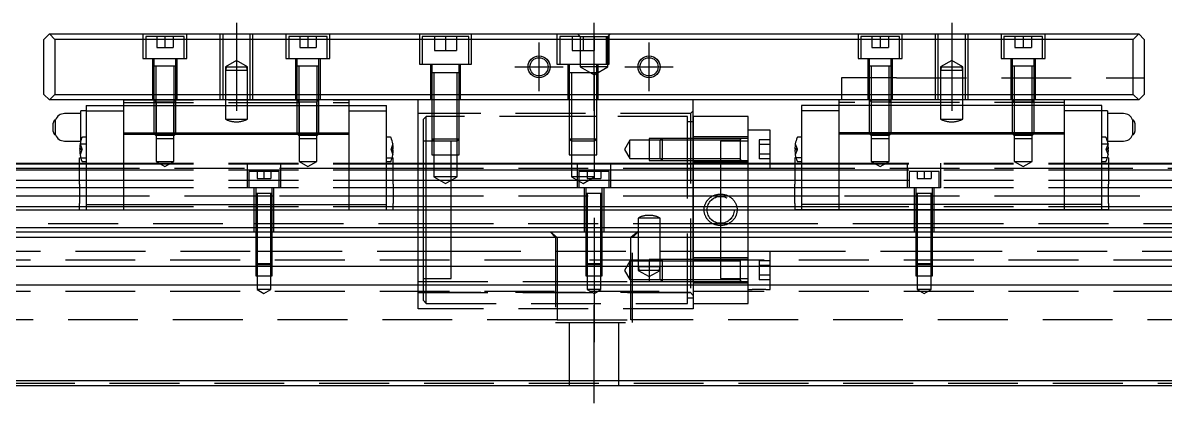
# Model space of a CAD drawing. Extents: x -40 to 841, y -348 to 108.
# Drawn here: x 156.2 to 363.8, y -303.8 to -234.7 of the extents above; entities that cross this region are included whole.
import ezdxf

# ---------------------------------------------------------------- set-up
doc = ezdxf.new("R2010")
doc.units = 0
doc.linetypes.add('CENTER', pattern=[50.8, 31.75, -6.35, 6.35, -6.35])
doc.linetypes.add('DASHED', pattern=[19.05, 12.7, -6.35])
doc.layers.get('0').update_dxf_attribs({"linetype": 'CONTINUOUS'})
doc.layers.add('CENTER', color=1, linetype='CENTER')

msp = doc.modelspace()

# ---------------------------------------------------------------- linework, layer by layer
at = {"color": 7, "linetype": 'CONTINUOUS'}
for p, q in [((160, -237.68), (161, -236.68)), ((161, -236.68), (359, -236.68)), ((161, -236.68), (162, -237.68)), ((358, -237.68), (359, -236.68)), ((359, -236.68), (360, -237.68)), ((160, -247.68), (160, -237.68)), ((358, -237.68), (162, -237.68)), ((162, -237.68), (162, -247.68)), ((358, -247.68), (358, -237.68)), ((360, -237.68), (360, -247.68)), ((160, -247.68), (161, -248.68)), ((162, -247.68), (161, -248.68)), ((359, -248.68), (161, -248.68)), ((162, -247.68), (358, -247.68)), ((174.5, -248.68), (174.5, -249.68)), ((215.5, -249.68), (215.5, -248.68)), ((228, -260.18), (228, -248.68)), ((278, -260.18), (278, -248.68)), ((304.5, -248.68), (304.5, -249.68)), ((345.5, -249.68), (345.5, -248.68)), ((359, -248.68), (358, -247.68)), ((359, -248.68), (360, -247.68)), ((166.7, -251.18), (163.75, -251.18)), ((167.7, -250.68), (166.7, -250.68)), ((166.7, -256.14), (166.7, -250.68)), ((167.7, -249.68), (174.5, -249.68)), ((167.7, -249.68), (167.7, -250.68)), ((167.7, -250.68), (174.5, -250.68)), ((167.7, -250.68), (167.7, -267.68)), ((174.5, -249.68), (174.5, -254.68)), ((174.5, -249.68), (215.5, -249.68)), ((215.5, -249.68), (222.3, -249.68)), ((215.5, -254.68), (215.5, -249.68)), ((215.5, -250.68), (222.3, -250.68)), ((222.3, -250.68), (222.3, -249.68)), ((222.3, -267.68), (222.3, -250.68)), ((304.5, -249.68), (297.7, -249.68)), ((297.7, -249.68), (297.7, -250.68)), ((304.5, -250.68), (297.7, -250.68)), ((297.7, -250.68), (297.7, -267.68)), ((304.5, -249.68), (304.5, -254.68)), ((345.5, -249.68), (304.5, -249.68)), ((352.3, -249.68), (345.5, -249.68)), ((345.5, -254.68), (345.5, -249.68)), ((352.3, -250.68), (345.5, -250.68)), ((352.3, -250.68), (352.3, -249.68)), ((353.3, -250.68), (352.3, -250.68)), ((352.3, -267.68), (352.3, -250.68)), ((353.3, -250.68), (353.3, -256.14)), ((356.25, -251.18), (353.3, -251.18)), ((161.7, -254.43), (161.7, -252.93)), ((162.12, -255.07), (162.12, -252.29)), ((288, -251.68), (278, -251.68)), ((288, -260.18), (288, -251.68)), ((357.88, -252.29), (357.88, -255.07)), ((358.3, -252.93), (358.3, -254.43)), ((174.5, -254.68), (215.5, -254.68)), ((174.5, -254.68), (174.5, -254.93)), ((174.5, -254.93), (174.5, -267.68)), ((174.5, -254.93), (215.5, -254.93)), ((215.5, -254.93), (215.5, -254.68)), ((215.5, -267.68), (215.5, -254.93)), ((292, -254.18), (288, -254.18)), ((292, -260.18), (292, -254.18)), ((304.5, -254.68), (304.5, -254.93)), ((345.5, -254.68), (304.5, -254.68)), ((304.5, -254.93), (304.5, -267.68)), ((345.5, -254.93), (304.5, -254.93)), ((345.5, -254.93), (345.5, -254.68)), ((345.5, -267.68), (345.5, -254.93)), ((163.75, -256.18), (166.69, -256.18)), ((167.7, -255.48), (166.99, -255.48)), ((223.01, -255.48), (222.3, -255.48)), ((290, -255.95), (290, -256.81)), ((292, -255.95), (290, -255.95)), ((290, -256.81), (290, -258.55)), ((292, -256.81), (290, -256.81)), ((297.7, -255.48), (296.99, -255.48)), ((353.01, -255.48), (352.3, -255.48)), ((353.31, -256.18), (356.25, -256.18)), ((166.5, -257.58), (166.58, -257.58)), ((166.58, -257.78), (166.5, -257.78)), ((166.5, -261.65), (166.5, -259.25)), ((166.5, -259.25), (166.71, -259.25)), ((166.58, -257.58), (166.58, -257.78)), ((223.29, -259.25), (223.5, -259.25)), ((223.42, -257.78), (223.42, -257.58)), ((223.42, -257.58), (223.5, -257.58)), ((223.5, -257.78), (223.42, -257.78)), ((223.5, -261.65), (223.5, -259.25)), ((290, -258.55), (290, -259.41)), ((292, -258.55), (290, -258.55)), ((292, -259.41), (290, -259.41)), ((296.5, -257.58), (296.58, -257.58)), ((296.58, -257.78), (296.5, -257.78)), ((296.5, -259.25), (296.5, -261.65)), ((296.71, -259.25), (296.5, -259.25)), ((296.58, -257.58), (296.58, -257.78)), ((353.5, -259.25), (353.29, -259.25)), ((353.42, -257.78), (353.42, -257.58)), ((353.42, -257.58), (353.5, -257.58)), ((353.5, -257.78), (353.42, -257.78)), ((353.5, -259.25), (353.5, -261.65)), ((0, -260.18), (166.5, -260.18)), ((0, -260.31), (166.5, -260.31)), ((0, -261.39), (166.5, -261.39)), ((166.99, -259.88), (167.7, -259.88)), ((222.3, -259.88), (223.01, -259.88)), ((223.5, -260.18), (296.5, -260.18)), ((223.5, -260.31), (296.5, -260.31)), ((223.5, -261.39), (296.5, -261.39)), ((296.99, -259.88), (297.7, -259.88)), ((352.3, -259.88), (353.01, -259.88)), ((353.5, -260.18), (520, -260.18)), ((353.5, -260.31), (520, -260.31)), ((353.5, -261.39), (520, -261.39)), ((0, -263.26), (166.5, -263.26)), ((166.5, -263.21), (166.5, -261.65)), ((166.5, -264.03), (166.5, -263.21)), ((223.5, -263.21), (223.5, -261.65)), ((223.5, -264.03), (223.5, -263.21)), ((223.5, -263.26), (296.5, -263.26)), ((296.5, -261.65), (296.5, -263.21)), ((296.5, -263.21), (296.5, -264.03)), ((353.5, -261.65), (353.5, -263.21)), ((353.5, -263.21), (353.5, -264.03)), ((353.5, -263.26), (520, -263.26)), ((0, -264.61), (166.5, -264.61)), ((166.5, -264.03), (166.5, -267.55)), ((223.5, -264.03), (223.5, -267.55)), ((223.5, -264.61), (296.5, -264.61)), ((296.5, -267.55), (296.5, -264.03)), ((353.5, -267.55), (353.5, -264.03)), ((353.5, -264.61), (520, -264.61)), ((166.5, -268.68), (166.5, -267.55)), ((167.7, -267.68), (174.5, -267.68)), ((167.7, -267.68), (167.7, -268.68)), ((174.5, -267.68), (174.5, -268.68)), ((174.5, -267.68), (215.5, -267.68)), ((215.5, -267.68), (222.3, -267.68)), ((215.5, -268.68), (215.5, -267.68)), ((222.3, -268.68), (222.3, -267.68)), ((223.5, -268.68), (223.5, -267.55)), ((296.5, -267.55), (296.5, -268.68)), ((297.7, -267.68), (297.7, -268.68)), ((304.5, -267.68), (297.7, -267.68)), ((304.5, -267.68), (304.5, -268.68)), ((345.5, -267.68), (304.5, -267.68)), ((352.3, -267.68), (345.5, -267.68)), ((345.5, -268.68), (345.5, -267.68)), ((352.3, -268.68), (352.3, -267.68)), ((353.5, -267.55), (353.5, -268.68)), ((0, -268.09), (166.5, -268.09)), ((0, -268.68), (166.5, -268.68)), ((166.5, -268.68), (223.5, -268.68)), ((167.7, -268.68), (174.5, -268.68)), ((174.5, -268.68), (215.5, -268.68)), ((215.5, -268.68), (222.3, -268.68)), ((223.5, -268.09), (296.5, -268.09)), ((223.5, -268.68), (520, -268.68)), ((297.7, -268.68), (296.5, -268.68)), ((304.5, -268.68), (297.7, -268.68)), ((345.5, -268.68), (304.5, -268.68)), ((352.3, -268.68), (345.5, -268.68)), ((353.5, -268.68), (352.3, -268.68)), ((353.5, -268.09), (520, -268.09)), ((0, -271.88), (520, -271.88)), ((1, -272.68), (519, -272.68)), ((518, -273.68), (2, -273.68)), ((518, -278.98), (2, -278.98)), ((518, -282.38), (2, -282.38)), ((519, -300.68), (1, -300.68)), ((2, -299.68), (518, -299.68))]:
    msp.add_line(p, q, dxfattribs=at)
at = {"color": 3, "linetype": 'DASHED'}
for p, q in [((178, -236.68), (178, -241.18)), ((186, -241.18), (186, -236.68)), ((192, -236.68), (192, -248.68)), ((192.5, -236.68), (192.5, -248.68)), ((197.5, -248.68), (197.5, -236.68)), ((198, -248.68), (198, -236.68)), ((204, -236.68), (204, -241.18)), ((212, -241.18), (212, -236.68)), ((228.25, -236.68), (228.25, -242.18)), ((237.75, -242.18), (237.75, -236.68)), ((253.25, -236.68), (253.25, -242.18)), ((257, -236.68), (257.5, -237.18)), ((262.5, -237.18), (263, -236.68)), ((262.75, -242.18), (262.75, -236.68)), ((308, -236.68), (308, -241.18)), ((316, -241.18), (316, -236.68)), ((322, -236.68), (322, -248.68)), ((322.5, -236.68), (322.5, -248.68)), ((327.5, -248.68), (327.5, -236.68)), ((328, -248.68), (328, -236.68)), ((334, -236.68), (334, -241.18)), ((342, -241.18), (342, -236.68)), ((178.5, -237.18), (178.5, -241.18)), ((185.5, -237.18), (178.5, -237.18)), ((180.5, -237.18), (180.5, -239.18)), ((182, -237.18), (182, -239.18)), ((183.5, -237.18), (183.5, -239.18)), ((185.5, -241.18), (185.5, -237.18)), ((204.5, -237.18), (204.5, -241.18)), ((211.5, -237.18), (204.5, -237.18)), ((206.5, -237.18), (206.5, -239.18)), ((208, -237.18), (208, -239.18)), ((209.5, -237.18), (209.5, -239.18)), ((211.5, -241.18), (211.5, -237.18)), ((228.75, -237.18), (228.75, -242.18)), ((237.25, -237.18), (228.75, -237.18)), ((231, -237.18), (231, -239.68)), ((233, -237.18), (233, -239.68)), ((235, -237.18), (235, -239.68)), ((237.25, -242.18), (237.25, -237.18)), ((253.75, -237.18), (253.75, -242.18)), ((257.5, -237.18), (253.75, -237.18)), ((256, -237.18), (256, -239.68)), ((257.5, -237.18), (257.5, -242.68)), ((257.5, -237.18), (262.5, -237.18)), ((258, -237.18), (258, -239.68)), ((260, -237.18), (260, -239.68)), ((262.25, -242.18), (262.25, -237.18)), ((262.5, -242.68), (262.5, -237.18)), ((308.5, -237.18), (308.5, -241.18)), ((315.5, -237.18), (308.5, -237.18)), ((310.5, -237.18), (310.5, -239.18)), ((312, -237.18), (312, -239.18)), ((313.5, -237.18), (313.5, -239.18)), ((315.5, -241.18), (315.5, -237.18)), ((334.5, -237.18), (334.5, -241.18)), ((341.5, -237.18), (334.5, -237.18)), ((336.5, -237.18), (336.5, -239.18)), ((338, -237.18), (338, -239.18)), ((339.5, -237.18), (339.5, -239.18)), ((341.5, -241.18), (341.5, -237.18)), ((180.5, -239.18), (182, -239.18)), ((182, -239.18), (183.5, -239.18)), ((206.5, -239.18), (208, -239.18)), ((208, -239.18), (209.5, -239.18)), ((231, -239.68), (233, -239.68)), ((233, -239.68), (235, -239.68)), ((256, -239.68), (258, -239.68)), ((258, -239.68), (260, -239.68)), ((310.5, -239.18), (312, -239.18)), ((312, -239.18), (313.5, -239.18)), ((336.5, -239.18), (338, -239.18)), ((338, -239.18), (339.5, -239.18)), ((178, -241.18), (186, -241.18)), ((179.75, -241.18), (179.75, -248.68)), ((180, -241.18), (180, -242.58)), ((184, -242.58), (180, -242.58)), ((184, -242.58), (180, -242.58)), ((180, -242.58), (180, -242.59)), ((180, -242.58), (180, -248.68)), ((180, -242.58), (180, -242.58)), ((180.35, -242.58), (180.35, -248.68)), ((183.65, -248.68), (183.65, -242.58)), ((184, -242.58), (184, -241.18)), ((184, -242.59), (184, -242.58)), ((184, -242.58), (184, -242.58)), ((184, -248.68), (184, -242.58)), ((184.25, -248.68), (184.25, -241.18)), ((195, -241.53), (193, -242.68)), ((193, -242.68), (193, -243.31)), ((193.17, -242.68), (193, -243.31)), ((193, -242.68), (197, -242.68)), ((197, -242.68), (195, -241.53)), ((197, -243.31), (196.83, -242.68)), ((197, -243.31), (197, -242.68)), ((204, -241.18), (212, -241.18)), ((205.75, -241.18), (205.75, -248.68)), ((206, -241.18), (206, -242.58)), ((210, -242.58), (206, -242.58)), ((210, -242.58), (206, -242.58)), ((206, -242.58), (206, -248.68)), ((206, -242.58), (206, -242.58)), ((206, -242.58), (206, -242.59)), ((206.35, -242.58), (206.35, -248.68)), ((209.65, -248.68), (209.65, -242.58)), ((210, -242.58), (210, -241.18)), ((210, -242.58), (210, -242.58)), ((210, -248.68), (210, -242.58)), ((210, -242.59), (210, -242.58)), ((210.25, -248.68), (210.25, -241.18)), ((228.25, -242.18), (237.75, -242.18)), ((230.25, -242.18), (230.25, -248.68)), ((230.5, -242.18), (230.5, -243.78)), ((235.5, -243.78), (235.5, -242.18)), ((235.75, -248.68), (235.75, -242.18)), ((253.25, -242.18), (262.75, -242.18)), ((255.25, -242.18), (255.25, -248.68)), ((255.5, -242.18), (255.5, -243.78)), ((257.5, -242.68), (260, -244.12)), ((262.5, -242.68), (257.5, -242.68)), ((260, -244.12), (262.5, -242.68)), ((260.5, -243.78), (260.5, -242.18)), ((260.75, -248.68), (260.75, -242.18)), ((308, -241.18), (316, -241.18)), ((309.75, -241.18), (309.75, -248.68)), ((310, -241.18), (310, -242.58)), ((314, -242.58), (310, -242.58)), ((314, -242.58), (310, -242.58)), ((310, -242.58), (310, -248.68)), ((310, -242.58), (310, -242.58)), ((310, -242.58), (310, -242.59)), ((310.35, -242.58), (310.35, -248.68)), ((313.65, -248.68), (313.65, -242.58)), ((314, -242.58), (314, -241.18)), ((314, -242.58), (314, -242.58)), ((314, -248.68), (314, -242.58)), ((314, -242.59), (314, -242.58)), ((314.25, -248.68), (314.25, -241.18)), ((325, -241.53), (323, -242.68)), ((323, -242.68), (323, -243.31)), ((323.17, -242.68), (323, -243.31)), ((323, -242.68), (327, -242.68)), ((327, -242.68), (325, -241.53)), ((327, -243.31), (326.83, -242.68)), ((327, -243.31), (327, -242.68)), ((334, -241.18), (342, -241.18)), ((335.75, -241.18), (335.75, -248.68)), ((336, -241.18), (336, -242.58)), ((340, -242.58), (336, -242.58)), ((340, -242.58), (336, -242.58)), ((340, -242.58), (336, -242.58)), ((340, -242.58), (336, -242.58)), ((336, -242.58), (336, -248.68)), ((336, -242.58), (336, -242.58)), ((336, -242.58), (336, -242.59)), ((336.35, -242.58), (336.35, -248.68)), ((336.35, -242.58), (336.35, -248.68)), ((339.65, -248.68), (339.65, -242.58)), ((339.65, -248.68), (339.65, -242.58)), ((340, -242.58), (340, -241.18)), ((340, -242.58), (340, -242.58)), ((340, -248.68), (340, -242.58)), ((340, -242.59), (340, -242.58)), ((340.25, -248.68), (340.25, -241.18)), ((193, -243.31), (193, -248.68)), ((193, -243.31), (197, -243.31)), ((197, -248.68), (197, -243.31)), ((235.5, -243.78), (230.5, -243.78)), ((235.5, -243.78), (230.5, -243.78)), ((235.5, -243.78), (230.5, -243.78)), ((235.5, -243.78), (230.5, -243.78)), ((230.5, -243.78), (230.5, -243.79)), ((230.5, -243.78), (230.5, -248.68)), ((230.5, -243.78), (230.5, -243.78)), ((230.9, -243.78), (230.9, -248.68)), ((230.9, -243.78), (230.9, -248.68)), ((235.1, -248.68), (235.1, -243.78)), ((235.1, -248.68), (235.1, -243.78)), ((235.5, -243.79), (235.5, -243.78)), ((235.5, -243.78), (235.5, -243.78)), ((235.5, -248.68), (235.5, -243.78)), ((260.5, -243.78), (255.5, -243.78)), ((255.5, -243.78), (255.5, -248.68)), ((255.5, -243.78), (255.5, -243.78)), ((255.5, -243.78), (255.5, -243.79)), ((255.9, -243.78), (255.9, -248.68)), ((260.1, -248.68), (260.1, -243.78)), ((260.5, -243.78), (260.5, -243.78)), ((260.5, -248.68), (260.5, -243.78)), ((260.5, -243.79), (260.5, -243.78)), ((315, -244.68), (305, -244.68)), ((305, -244.68), (305, -248.68)), ((315, -244.68), (360, -244.68)), ((323, -243.31), (323, -248.68)), ((323, -243.31), (327, -243.31)), ((327, -248.68), (327, -243.31)), ((174.5, -248.68), (215.5, -248.68)), ((180, -248.68), (180, -254.83)), ((180, -248.68), (180.38, -249.06)), ((180, -248.68), (184, -248.68)), ((180.35, -248.68), (180.35, -255.18)), ((180.38, -249.06), (180.38, -255.68)), ((180.38, -249.06), (183.62, -249.06)), ((183.62, -249.06), (184, -248.68)), ((183.62, -255.68), (183.62, -249.06)), ((183.65, -255.18), (183.65, -248.68)), ((184, -254.83), (184, -248.68)), ((193, -248.68), (193, -252.18)), ((197, -252.18), (197, -248.68)), ((206, -248.68), (206, -254.83)), ((206, -248.68), (206.38, -249.06)), ((206, -248.68), (210, -248.68)), ((206.35, -248.68), (206.35, -255.18)), ((206.38, -249.06), (206.38, -255.68)), ((206.38, -249.06), (209.62, -249.06)), ((209.62, -249.06), (210, -248.68)), ((209.62, -255.68), (209.62, -249.06)), ((209.65, -255.18), (209.65, -248.68)), ((210, -254.83), (210, -248.68)), ((230.5, -248.68), (230.5, -255.78)), ((230.5, -248.68), (230.5, -255.78)), ((230.9, -248.68), (230.9, -256.18)), ((230.9, -248.68), (230.9, -256.18)), ((235.1, -256.18), (235.1, -248.68)), ((235.1, -256.18), (235.1, -248.68)), ((235.5, -255.78), (235.5, -248.68)), ((235.5, -255.78), (235.5, -248.68)), ((255.5, -248.68), (255.5, -255.78)), ((255.5, -248.68), (255.5, -255.78)), ((255.9, -248.68), (255.9, -256.18)), ((260.1, -256.18), (260.1, -248.68)), ((260.5, -255.78), (260.5, -248.68)), ((260.5, -255.78), (260.5, -248.68)), ((345.5, -248.68), (304.5, -248.68)), ((310, -248.68), (310, -254.83)), ((310, -248.68), (310.38, -249.06)), ((310, -248.68), (314, -248.68)), ((310.35, -248.68), (310.35, -255.18)), ((310.38, -249.06), (310.38, -255.68)), ((310.38, -249.06), (313.62, -249.06)), ((313.62, -249.06), (314, -248.68)), ((313.62, -255.68), (313.62, -249.06)), ((313.65, -255.18), (313.65, -248.68)), ((314, -254.83), (314, -248.68)), ((323, -248.68), (323, -252.18)), ((327, -252.18), (327, -248.68)), ((336, -248.68), (336, -254.83)), ((336, -248.68), (336.38, -249.06)), ((336, -248.68), (340, -248.68)), ((336.35, -248.68), (336.35, -255.18)), ((336.35, -248.68), (336.35, -255.18)), ((336.38, -249.06), (336.38, -255.68)), ((336.38, -249.06), (339.62, -249.06)), ((339.62, -249.06), (340, -248.68)), ((339.62, -255.68), (339.62, -249.06)), ((339.65, -255.18), (339.65, -248.68)), ((339.65, -255.18), (339.65, -248.68)), ((340, -254.83), (340, -248.68)), ((174.5, -249.18), (215.5, -249.18)), ((277.5, -251.18), (228, -251.18)), ((278, -250.68), (277.5, -251.18)), ((277.5, -251.18), (277.5, -283.69)), ((345.5, -249.18), (304.5, -249.18)), ((193, -252.18), (197, -252.18)), ((194.94, -252.68), (195.06, -252.68)), ((229.5, -251.68), (229, -252.18)), ((229, -260.18), (229, -252.18)), ((230.5, -251.68), (229.5, -251.68)), ((229.5, -260.18), (229.5, -251.68)), ((230.9, -251.68), (230.5, -251.68)), ((235.1, -251.68), (230.9, -251.68)), ((235.5, -251.68), (235.1, -251.68)), ((255.5, -251.68), (235.5, -251.68)), ((255.9, -251.68), (255.5, -251.68)), ((260.1, -251.68), (255.9, -251.68)), ((260.5, -251.68), (260.1, -251.68)), ((277, -251.68), (260.5, -251.68)), ((277, -254.93), (277, -251.68)), ((278, -252.68), (277, -252.68)), ((278, -251.68), (278, -260.18)), ((323, -252.18), (327, -252.18)), ((324.94, -252.68), (325.06, -252.68)), ((180, -254.83), (180.35, -255.18)), ((180, -254.83), (184, -254.83)), ((183.65, -255.18), (180.35, -255.18)), ((183.65, -255.18), (184, -254.83)), ((206, -254.83), (206.35, -255.18)), ((206, -254.83), (210, -254.83)), ((209.65, -255.18), (206.35, -255.18)), ((209.65, -255.18), (210, -254.83)), ((277, -285.68), (277, -254.93)), ((310, -254.83), (310.35, -255.18)), ((310, -254.83), (314, -254.83)), ((313.65, -255.18), (310.35, -255.18)), ((313.65, -255.18), (314, -254.83)), ((336, -254.83), (336.35, -255.18)), ((336, -254.83), (340, -254.83)), ((339.65, -255.18), (336.35, -255.18)), ((339.65, -255.18), (340, -254.83)), ((166.58, -256.68), (166.9, -257.58)), ((166.69, -256.18), (166.7, -256.18)), ((166.7, -256.68), (166.7, -256.14)), ((166.7, -256.68), (167.7, -256.68)), ((180.38, -255.68), (180.38, -259.88)), ((180.38, -255.68), (183.62, -255.68)), ((183.62, -259.88), (183.62, -255.68)), ((206.38, -255.68), (206.38, -259.88)), ((206.38, -255.68), (209.62, -255.68)), ((209.62, -259.88), (209.62, -255.68)), ((223.42, -256.68), (223.1, -257.58)), ((230.9, -256.18), (229, -256.18)), ((230.5, -255.78), (230.5, -258.68)), ((230.5, -255.78), (230.9, -256.18)), ((230.5, -255.78), (235.5, -255.78)), ((230.9, -256.18), (230.9, -258.68)), ((235.1, -256.18), (230.9, -256.18)), ((234, -268.68), (234, -256.18)), ((235.1, -256.18), (235.5, -255.78)), ((235.1, -258.68), (235.1, -256.18)), ((235.5, -258.68), (235.5, -255.78)), ((255.5, -255.78), (255.5, -258.68)), ((255.5, -255.78), (255.9, -256.18)), ((255.5, -255.78), (260.5, -255.78)), ((255.9, -256.18), (255.9, -258.68)), ((260.1, -256.18), (255.9, -256.18)), ((260.1, -256.18), (260.5, -255.78)), ((260.1, -258.68), (260.1, -256.18)), ((260.5, -258.68), (260.5, -255.78)), ((266.5, -256.03), (265.55, -257.68)), ((266.5, -259.33), (266.5, -256.03)), ((270, -256.03), (266.5, -256.03)), ((270, -255.68), (270, -259.68)), ((272.35, -255.68), (270, -255.68)), ((272, -256.03), (270, -256.03)), ((272.35, -255.68), (272, -256.03)), ((272, -259.33), (272, -256.03)), ((278, -256.03), (272, -256.03)), ((272.35, -255.68), (272.35, -259.68)), ((278, -255.68), (272.35, -255.68)), ((278, -255.68), (272.35, -255.68)), ((288, -255.43), (278, -255.43)), ((286.6, -255.68), (278, -255.68)), ((286.6, -256.03), (278, -256.03)), ((288, -256.18), (283, -256.18)), ((283, -256.18), (283, -266.22)), ((286.6, -257.54), (286.6, -255.68)), ((286.6, -257.68), (286.6, -255.68)), ((286.6, -259.68), (286.6, -255.68)), ((286.6, -255.68), (286.6, -255.9)), ((286.6, -255.9), (286.6, -255.68)), ((288, -255.68), (286.6, -255.68)), ((286.6, -255.68), (286.6, -255.68)), ((286.61, -255.68), (286.6, -255.68)), ((286.6, -257.48), (286.6, -255.9)), ((296.58, -256.68), (296.9, -257.58)), ((310.38, -255.68), (310.38, -259.88)), ((310.38, -255.68), (313.62, -255.68)), ((313.62, -259.88), (313.62, -255.68)), ((336.38, -255.68), (336.38, -259.88)), ((336.38, -255.68), (339.62, -255.68)), ((339.62, -259.88), (339.62, -255.68)), ((352.3, -256.68), (353.3, -256.68)), ((353.42, -256.68), (353.1, -257.58)), ((353.3, -256.14), (353.3, -256.68)), ((353.3, -256.18), (353.31, -256.18)), ((166.9, -257.58), (166.58, -257.58)), ((166.9, -257.78), (166.58, -258.68)), ((166.9, -257.78), (166.58, -257.78)), ((166.71, -259.25), (167.7, -259.25)), ((166.9, -257.58), (166.94, -257.68)), ((166.9, -257.78), (166.94, -257.68)), ((222.3, -259.25), (223.29, -259.25)), ((223.1, -257.58), (223.06, -257.68)), ((223.1, -257.78), (223.06, -257.68)), ((223.42, -257.58), (223.1, -257.58)), ((223.1, -257.78), (223.42, -258.68)), ((223.42, -257.78), (223.1, -257.78)), ((230.5, -258.68), (235.5, -258.68)), ((230.9, -258.68), (230.9, -262.68)), ((235.1, -262.68), (235.1, -258.68)), ((255.5, -258.68), (260.5, -258.68)), ((255.9, -258.68), (255.9, -262.68)), ((260.1, -262.68), (260.1, -258.68)), ((265.55, -257.68), (266.5, -259.33)), ((266.5, -259.33), (270, -259.33)), ((270, -259.33), (272, -259.33)), ((272, -259.33), (278, -259.33)), ((272, -259.33), (272.35, -259.68)), ((278, -259.33), (286.6, -259.33)), ((286.6, -259.68), (286.6, -257.82)), ((286.6, -259.46), (286.6, -257.88)), ((286.6, -259.68), (286.6, -259.46)), ((286.6, -259.46), (286.6, -259.68)), ((296.9, -257.58), (296.58, -257.58)), ((296.9, -257.78), (296.58, -258.68)), ((296.9, -257.78), (296.58, -257.78)), ((297.7, -259.25), (296.71, -259.25)), ((296.9, -257.58), (296.94, -257.68)), ((296.9, -257.78), (296.94, -257.68)), ((353.29, -259.25), (352.3, -259.25)), ((353.1, -257.58), (353.06, -257.68)), ((353.1, -257.78), (353.06, -257.68)), ((353.42, -257.58), (353.1, -257.58)), ((353.1, -257.78), (353.42, -258.68)), ((353.42, -257.78), (353.1, -257.78)), ((166.5, -261.18), (143, -261.18)), ((166.5, -260.18), (167.7, -260.18)), ((166.5, -260.31), (167.7, -260.31)), ((167.7, -261.18), (166.5, -261.18)), ((166.5, -261.39), (167.7, -261.39)), ((167.7, -260.18), (174.5, -260.18)), ((167.7, -260.31), (174.5, -260.31)), ((174.5, -261.18), (167.7, -261.18)), ((167.7, -261.39), (174.5, -261.39)), ((174.5, -260.18), (215.5, -260.18)), ((174.5, -260.31), (215.5, -260.31)), ((215.5, -261.18), (174.5, -261.18)), ((174.5, -261.39), (215.5, -261.39)), ((180.38, -259.88), (182, -260.82)), ((180.38, -259.88), (183.62, -259.88)), ((182, -260.82), (183.62, -259.88)), ((197, -264.68), (197, -260.18)), ((203, -260.18), (203, -264.68)), ((206.38, -259.88), (208, -260.82)), ((206.38, -259.88), (209.62, -259.88)), ((208, -260.82), (209.62, -259.88)), ((215.5, -260.18), (222.3, -260.18)), ((215.5, -260.31), (222.3, -260.31)), ((222.3, -261.18), (215.5, -261.18)), ((215.5, -261.39), (222.3, -261.39)), ((222.3, -260.18), (223.5, -260.18)), ((222.3, -260.31), (223.5, -260.31)), ((223.5, -261.18), (222.3, -261.18)), ((222.3, -261.39), (223.5, -261.39)), ((228, -261.18), (223.5, -261.18)), ((228, -272.68), (228, -260.18)), ((229, -261.18), (228, -261.18)), ((229, -268.68), (229, -260.18)), ((234, -261.18), (229, -261.18)), ((229.5, -268.68), (229.5, -260.18)), ((278, -261.18), (234, -261.18)), ((257, -264.68), (257, -260.18)), ((263, -260.18), (263, -264.68)), ((270, -259.68), (272.35, -259.68)), ((272.35, -259.68), (278, -259.68)), ((272.35, -259.68), (278, -259.68)), ((278, -259.68), (286.6, -259.68)), ((278, -259.93), (288, -259.93)), ((278, -263.36), (278, -260.18)), ((278, -260.18), (278, -263.36)), ((283, -261.18), (278, -261.18)), ((288, -261.18), (283, -261.18)), ((286.6, -259.68), (286.6, -259.68)), ((286.6, -259.68), (286.6, -259.68)), ((286.6, -259.68), (288, -259.68)), ((286.6, -259.68), (286.61, -259.68)), ((288, -272.68), (288, -260.18)), ((293, -261.18), (288, -261.18)), ((292, -261.18), (292, -260.18)), ((296.5, -261.18), (293, -261.18)), ((296.5, -260.18), (297.7, -260.18)), ((296.5, -260.31), (297.7, -260.31)), ((297.7, -261.18), (296.5, -261.18)), ((296.5, -261.39), (297.7, -261.39)), ((297.7, -260.18), (304.5, -260.18)), ((297.7, -260.31), (304.5, -260.31)), ((304.5, -261.18), (297.7, -261.18)), ((297.7, -261.39), (304.5, -261.39)), ((304.5, -260.18), (345.5, -260.18)), ((304.5, -260.31), (345.5, -260.31)), ((345.5, -261.18), (304.5, -261.18)), ((304.5, -261.39), (345.5, -261.39)), ((310.38, -259.88), (312, -260.82)), ((310.38, -259.88), (313.62, -259.88)), ((312, -260.82), (313.62, -259.88)), ((317, -264.68), (317, -260.18)), ((323, -260.18), (323, -264.68)), ((336.38, -259.88), (338, -260.82)), ((336.38, -259.88), (339.62, -259.88)), ((338, -260.82), (339.62, -259.88)), ((345.5, -260.18), (352.3, -260.18)), ((345.5, -260.31), (352.3, -260.31)), ((352.3, -261.18), (345.5, -261.18)), ((345.5, -261.39), (352.3, -261.39)), ((352.3, -260.18), (353.5, -260.18)), ((352.3, -260.31), (353.5, -260.31)), ((353.5, -261.18), (352.3, -261.18)), ((352.3, -261.39), (353.5, -261.39)), ((377, -261.18), (353.5, -261.18)), ((166.5, -263.26), (167.7, -263.26)), ((167.7, -263.26), (174.5, -263.26)), ((174.5, -263.26), (215.5, -263.26)), ((197.25, -261.68), (197.25, -264.68)), ((202.75, -261.68), (197.25, -261.68)), ((198.75, -261.68), (198.75, -262.98)), ((198.75, -262.98), (200, -262.98)), ((200, -261.68), (200, -262.98)), ((200, -262.98), (201.25, -262.98)), ((201.25, -261.68), (201.25, -262.98)), ((202.75, -264.68), (202.75, -261.68)), ((215.5, -263.26), (222.3, -263.26)), ((222.3, -263.26), (223.5, -263.26)), ((230.9, -262.68), (233, -263.89)), ((235.1, -262.68), (230.9, -262.68)), ((233, -263.89), (235.1, -262.68)), ((255.9, -262.68), (258, -263.89)), ((260.1, -262.68), (255.9, -262.68)), ((257.25, -261.68), (257.25, -264.68)), ((262.75, -261.68), (257.25, -261.68)), ((258, -263.89), (260.1, -262.68)), ((258.75, -261.68), (258.75, -262.98)), ((258.75, -262.98), (260, -262.98)), ((260, -261.68), (260, -262.98)), ((260, -262.98), (261.25, -262.98)), ((261.25, -261.68), (261.25, -262.98)), ((262.75, -264.68), (262.75, -261.68)), ((278, -272.68), (278, -263.36)), ((278, -263.36), (278, -272.68)), ((296.5, -263.26), (297.7, -263.26)), ((297.7, -263.26), (304.5, -263.26)), ((304.5, -263.26), (345.5, -263.26)), ((317.25, -261.68), (317.25, -264.68)), ((322.75, -261.68), (317.25, -261.68)), ((318.75, -261.68), (318.75, -262.98)), ((318.75, -262.98), (320, -262.98)), ((320, -261.68), (320, -262.98)), ((320, -262.98), (321.25, -262.98)), ((321.25, -261.68), (321.25, -262.98)), ((322.75, -264.68), (322.75, -261.68)), ((345.5, -263.26), (352.3, -263.26)), ((352.3, -263.26), (353.5, -263.26)), ((166.5, -264.61), (167.7, -264.61)), ((167.7, -264.61), (174.5, -264.61)), ((174.5, -264.61), (215.5, -264.61)), ((203, -264.68), (197, -264.68)), ((198.25, -268.68), (198.25, -264.68)), ((198.5, -264.68), (198.5, -265.68)), ((198.5, -265.67), (198.5, -265.68)), ((201.5, -265.68), (198.5, -265.68)), ((198.5, -265.68), (198.5, -268.68)), ((198.5, -265.68), (198.5, -265.68)), ((200, -265.68), (198.5, -265.68)), ((198.75, -265.68), (198.75, -268.68)), ((201.5, -265.68), (200, -265.68)), ((201.25, -268.68), (201.25, -265.68)), ((201.5, -265.68), (201.5, -264.68)), ((201.5, -265.68), (201.5, -265.67)), ((201.5, -268.68), (201.5, -265.68)), ((201.5, -265.68), (201.5, -265.68)), ((201.75, -264.68), (201.75, -268.68)), ((215.5, -264.61), (222.3, -264.61)), ((222.3, -264.61), (223.5, -264.61)), ((263, -264.68), (257, -264.68)), ((258.25, -272.68), (258.25, -264.68)), ((258.5, -264.68), (258.5, -265.68)), ((258.5, -265.67), (258.5, -265.68)), ((261.5, -265.68), (258.5, -265.68)), ((258.5, -265.68), (258.5, -265.68)), ((258.5, -265.68), (258.5, -272.68)), ((260, -265.68), (258.5, -265.68)), ((258.75, -265.68), (258.75, -272.68)), ((261.5, -265.68), (260, -265.68)), ((261.25, -272.68), (261.25, -265.68)), ((261.5, -265.68), (261.5, -264.68)), ((261.5, -265.68), (261.5, -265.67)), ((261.5, -265.68), (261.5, -265.68)), ((261.5, -272.68), (261.5, -265.68)), ((261.75, -264.68), (261.75, -272.68)), ((296.5, -264.61), (297.7, -264.61)), ((297.7, -264.61), (304.5, -264.61)), ((304.5, -264.61), (345.5, -264.61)), ((323, -264.68), (317, -264.68)), ((318.25, -268.68), (318.25, -264.68)), ((318.5, -264.68), (318.5, -265.68)), ((318.5, -265.67), (318.5, -265.68)), ((318.5, -265.68), (318.5, -265.68)), ((318.5, -265.68), (318.5, -268.68)), ((320, -265.68), (318.5, -265.68)), ((318.75, -265.68), (318.75, -268.68)), ((321.5, -265.68), (320, -265.68)), ((321.25, -268.68), (321.25, -265.68)), ((321.5, -265.68), (321.5, -264.68)), ((321.5, -265.68), (321.5, -265.67)), ((321.5, -265.68), (321.5, -265.68)), ((321.5, -268.68), (321.5, -265.68)), ((321.75, -264.68), (321.75, -268.68)), ((345.5, -264.61), (352.3, -264.61)), ((352.3, -264.61), (353.5, -264.61)), ((166.5, -266.18), (141.75, -266.18)), ((167.7, -266.18), (166.5, -266.18)), ((174.5, -266.18), (167.7, -266.18)), ((198.25, -266.18), (174.5, -266.18)), ((198.5, -266.18), (198.25, -266.18)), ((198.75, -266.18), (198.5, -266.18)), ((201.25, -266.18), (198.75, -266.18)), ((201.5, -266.18), (201.25, -266.18)), ((201.75, -266.18), (201.5, -266.18)), ((215.5, -266.18), (201.75, -266.18)), ((222.3, -266.18), (215.5, -266.18)), ((223.5, -266.18), (222.3, -266.18)), ((228, -266.18), (223.5, -266.18)), ((229, -266.18), (228, -266.18)), ((278, -266.18), (229, -266.18)), ((288, -266.18), (278, -266.18)), ((280.11, -267.9), (280.15, -267.79)), ((280.15, -267.79), (280.19, -267.68)), ((280.19, -267.68), (280.24, -267.57)), ((280.24, -267.57), (280.3, -267.44)), ((280.3, -267.44), (280.37, -267.31)), ((280.37, -267.31), (280.44, -267.19)), ((280.44, -267.19), (280.52, -267.07)), ((280.52, -267.07), (280.61, -266.96)), ((280.61, -266.96), (280.7, -266.85)), ((280.7, -266.85), (280.8, -266.74)), ((280.8, -266.74), (280.9, -266.64)), ((280.9, -266.64), (281.01, -266.54)), ((281.01, -266.54), (281.12, -266.45)), ((281.12, -266.45), (281.24, -266.37)), ((281.24, -266.37), (281.36, -266.29)), ((281.36, -266.29), (281.48, -266.22)), ((281.48, -266.22), (281.61, -266.15)), ((281.61, -266.15), (281.74, -266.09)), ((281.74, -266.09), (281.87, -266.03)), ((281.87, -266.03), (282.01, -265.98)), ((282.01, -265.98), (282.15, -265.94)), ((282.15, -265.94), (282.29, -265.91)), ((282.29, -265.91), (282.43, -265.88)), ((282.43, -265.88), (282.57, -265.85)), ((282.57, -265.85), (282.71, -265.84)), ((282.71, -265.84), (282.85, -265.83)), ((282.85, -265.83), (283, -265.82)), ((283, -265.82), (283.15, -265.83)), ((283, -266.22), (283, -271.13)), ((283.15, -265.83), (283.29, -265.84)), ((283.29, -265.84), (283.43, -265.85)), ((283.43, -265.85), (283.57, -265.88)), ((283.57, -265.88), (283.71, -265.91)), ((283.71, -265.91), (283.85, -265.94)), ((283.85, -265.94), (283.99, -265.98)), ((283.99, -265.98), (284.13, -266.03)), ((284.13, -266.03), (284.26, -266.09)), ((284.26, -266.09), (284.39, -266.15)), ((284.39, -266.15), (284.52, -266.22)), ((284.52, -266.22), (284.64, -266.29)), ((284.64, -266.29), (284.76, -266.37)), ((284.76, -266.37), (284.88, -266.45)), ((284.88, -266.45), (284.99, -266.54)), ((284.99, -266.54), (285.1, -266.64)), ((285.1, -266.64), (285.2, -266.74)), ((285.2, -266.74), (285.3, -266.85)), ((285.3, -266.85), (285.39, -266.96)), ((285.39, -266.96), (285.48, -267.07)), ((285.48, -267.07), (285.54, -267.17)), ((285.54, -267.17), (285.6, -267.26)), ((285.6, -267.26), (285.66, -267.36)), ((285.66, -267.36), (285.71, -267.46)), ((285.71, -267.46), (285.76, -267.57)), ((285.76, -267.57), (285.81, -267.68)), ((285.81, -267.68), (285.85, -267.79)), ((285.85, -267.79), (285.89, -267.9)), ((296.5, -266.18), (288, -266.18)), ((297.7, -266.18), (296.5, -266.18)), ((304.5, -266.18), (297.7, -266.18)), ((318.25, -266.18), (304.5, -266.18)), ((318.5, -266.18), (318.25, -266.18)), ((318.75, -266.18), (318.5, -266.18)), ((321.25, -266.18), (318.75, -266.18)), ((321.5, -266.18), (321.25, -266.18)), ((321.75, -266.18), (321.5, -266.18)), ((345.5, -266.18), (321.75, -266.18)), ((352.3, -266.18), (345.5, -266.18)), ((353.5, -266.18), (352.3, -266.18)), ((378.25, -266.18), (353.5, -266.18)), ((0, -268.68), (166.5, -268.68)), ((166.5, -268.09), (167.7, -268.09)), ((166.5, -268.68), (167.7, -268.68)), ((167.7, -268.09), (174.5, -268.09)), ((174.5, -268.09), (215.5, -268.09)), ((198.25, -272.68), (198.25, -268.68)), ((198.5, -268.68), (198.5, -272.68)), ((198.75, -268.68), (198.75, -272.68)), ((201.25, -272.68), (201.25, -268.68)), ((201.5, -272.68), (201.5, -268.68)), ((201.75, -268.68), (201.75, -272.68)), ((215.5, -268.09), (222.3, -268.09)), ((222.3, -268.09), (223.5, -268.09)), ((222.3, -268.68), (223.5, -268.68)), ((223.5, -268.68), (296.5, -268.68)), ((229, -272.68), (229, -268.68)), ((229.5, -272.68), (229.5, -268.68)), ((234, -281.18), (234, -268.68)), ((270.06, -269.68), (269.94, -269.68)), ((280, -268.57), (280.01, -268.46)), ((280, -268.68), (280, -268.57)), ((280, -268.82), (280, -268.68)), ((280.01, -268.96), (280, -268.82)), ((280.01, -268.46), (280.02, -268.35)), ((280.03, -269.09), (280.01, -268.96)), ((280.02, -268.35), (280.04, -268.24)), ((280.06, -269.23), (280.03, -269.09)), ((280.04, -268.24), (280.06, -268.13)), ((280.06, -268.13), (280.08, -268.01)), ((280.08, -269.35), (280.06, -269.23)), ((280.08, -268.01), (280.11, -267.9)), ((280.11, -269.46), (280.08, -269.35)), ((280.15, -269.57), (280.11, -269.46)), ((280.19, -269.68), (280.15, -269.57)), ((280.24, -269.79), (280.19, -269.68)), ((280.29, -269.9), (280.24, -269.79)), ((280.34, -270), (280.29, -269.9)), ((285.76, -269.79), (285.7, -269.92)), ((285.81, -269.68), (285.76, -269.79)), ((285.85, -269.57), (285.81, -269.68)), ((285.89, -269.46), (285.85, -269.57)), ((285.89, -267.9), (285.92, -268.01)), ((285.92, -269.35), (285.89, -269.46)), ((285.92, -268.01), (285.94, -268.13)), ((285.94, -269.23), (285.92, -269.35)), ((285.94, -268.13), (285.97, -268.27)), ((285.96, -269.12), (285.94, -269.23)), ((285.98, -269.01), (285.96, -269.12)), ((285.97, -268.27), (285.99, -268.4)), ((285.99, -268.9), (285.98, -269.01)), ((285.99, -268.4), (286, -268.54)), ((286, -268.79), (285.99, -268.9)), ((286, -268.54), (286, -268.68)), ((286, -268.68), (286, -268.79)), ((296.5, -268.09), (297.7, -268.09)), ((297.7, -268.09), (304.5, -268.09)), ((304.5, -268.09), (345.5, -268.09)), ((318.25, -272.68), (318.25, -268.68)), ((318.5, -268.68), (318.5, -272.68)), ((318.75, -268.68), (318.75, -272.68)), ((321.25, -272.68), (321.25, -268.68)), ((321.5, -272.68), (321.5, -268.68)), ((321.75, -268.68), (321.75, -272.68)), ((345.5, -268.09), (352.3, -268.09)), ((352.3, -268.09), (353.5, -268.09)), ((353.5, -268.68), (520, -268.68)), ((141.75, -271.18), (198.25, -271.18)), ((198.25, -271.18), (198.5, -271.18)), ((198.5, -271.18), (198.75, -271.18)), ((198.75, -271.18), (201.25, -271.18)), ((201.25, -271.18), (201.5, -271.18)), ((201.5, -271.18), (201.75, -271.18)), ((201.75, -271.18), (228, -271.18)), ((228, -271.18), (229, -271.18)), ((229, -271.18), (278, -271.18)), ((268, -270.18), (268, -272.68)), ((272, -270.18), (268, -270.18)), ((272, -272.68), (272, -270.18)), ((278, -271.18), (288, -271.18)), ((280.4, -270.1), (280.34, -270)), ((280.46, -270.19), (280.4, -270.1)), ((280.52, -270.29), (280.46, -270.19)), ((280.61, -270.4), (280.52, -270.29)), ((280.7, -270.51), (280.61, -270.4)), ((280.8, -270.62), (280.7, -270.51)), ((280.9, -270.72), (280.8, -270.62)), ((281.01, -270.82), (280.9, -270.72)), ((281.12, -270.91), (281.01, -270.82)), ((281.24, -270.99), (281.12, -270.91)), ((281.36, -271.07), (281.24, -270.99)), ((281.48, -271.14), (281.36, -271.07)), ((281.61, -271.21), (281.48, -271.14)), ((281.74, -271.27), (281.61, -271.21)), ((281.87, -271.33), (281.74, -271.27)), ((282.01, -271.38), (281.87, -271.33)), ((282.15, -271.42), (282.01, -271.38)), ((282.29, -271.45), (282.15, -271.42)), ((282.43, -271.48), (282.29, -271.45)), ((282.57, -271.51), (282.43, -271.48)), ((282.71, -271.52), (282.57, -271.51)), ((282.85, -271.53), (282.71, -271.52)), ((283, -271.54), (282.85, -271.53)), ((283, -271.14), (283, -281.18)), ((283.15, -271.53), (283, -271.54)), ((283.29, -271.52), (283.15, -271.53)), ((283.43, -271.51), (283.29, -271.52)), ((283.57, -271.48), (283.43, -271.51)), ((283.71, -271.45), (283.57, -271.48)), ((283.85, -271.42), (283.71, -271.45)), ((283.99, -271.38), (283.85, -271.42)), ((284.13, -271.33), (283.99, -271.38)), ((284.26, -271.27), (284.13, -271.33)), ((284.39, -271.21), (284.26, -271.27)), ((284.52, -271.14), (284.39, -271.21)), ((284.64, -271.07), (284.52, -271.14)), ((284.76, -270.99), (284.64, -271.07)), ((284.88, -270.91), (284.76, -270.99)), ((284.99, -270.82), (284.88, -270.91)), ((285.1, -270.72), (284.99, -270.82)), ((285.2, -270.62), (285.1, -270.72)), ((285.3, -270.51), (285.2, -270.62)), ((285.39, -270.4), (285.3, -270.51)), ((285.48, -270.29), (285.39, -270.4)), ((285.56, -270.17), (285.48, -270.29)), ((285.63, -270.05), (285.56, -270.17)), ((285.7, -269.92), (285.63, -270.05)), ((288, -271.18), (318.25, -271.18)), ((318.25, -271.18), (318.5, -271.18)), ((318.5, -271.18), (318.75, -271.18)), ((318.75, -271.18), (321.25, -271.18)), ((321.25, -271.18), (321.5, -271.18)), ((321.5, -271.18), (321.75, -271.18)), ((321.75, -271.18), (378.25, -271.18)), ((198.5, -272.68), (198.5, -278.43)), ((198.5, -272.68), (198.5, -278.43)), ((198.75, -272.68), (198.75, -278.68)), ((201.25, -278.68), (201.25, -272.68)), ((201.5, -278.43), (201.5, -272.68)), ((201.5, -278.43), (201.5, -272.68)), ((228, -278.98), (228, -272.68)), ((229, -278.98), (229, -272.68)), ((229.5, -278.98), (229.5, -272.68)), ((252, -272.68), (253, -273.68)), ((252.06, -272.68), (253.29, -273.68)), ((253, -273.68), (253, -289.18)), ((253.29, -273.68), (253.29, -278.98)), ((258.5, -272.68), (258.5, -278.43)), ((258.5, -272.68), (258.5, -278.43)), ((258.75, -272.68), (258.75, -278.68)), ((261.25, -278.68), (261.25, -272.68)), ((261.5, -278.43), (261.5, -272.68)), ((261.5, -278.43), (261.5, -272.68)), ((267.94, -272.68), (266.71, -273.68)), ((266.71, -278.98), (266.71, -273.68)), ((267, -273.68), (268, -272.68)), ((267, -289.18), (267, -273.68)), ((268, -272.68), (268, -278.98)), ((272, -278.98), (272, -272.68)), ((278, -274), (278, -272.68)), ((278, -272.68), (278, -274)), ((278, -278.98), (278, -274)), ((278, -274), (278, -278.98)), ((288, -278.98), (288, -272.68)), ((318.5, -272.68), (318.5, -278.43)), ((318.5, -272.68), (318.5, -278.43)), ((318.75, -272.68), (318.75, -278.68)), ((321.25, -278.68), (321.25, -272.68)), ((321.5, -278.43), (321.5, -272.68)), ((321.5, -278.43), (321.5, -272.68)), ((519.5, -277.83), (0.5, -277.83)), ((146.71, -276.18), (198.5, -276.18)), ((198.5, -276.18), (198.75, -276.18)), ((198.75, -276.18), (201.25, -276.18)), ((201.25, -276.18), (201.5, -276.18)), ((201.5, -276.18), (228, -276.18)), ((228, -276.18), (229, -276.18)), ((229, -276.18), (234, -276.18)), ((234, -276.18), (278, -276.18)), ((266.5, -278.03), (265.55, -279.68)), ((266.5, -281.33), (266.5, -278.03)), ((270, -278.03), (266.5, -278.03)), ((270, -277.68), (270, -281.68)), ((272.35, -277.68), (270, -277.68)), ((272, -278.03), (270, -278.03)), ((272.35, -277.68), (272, -278.03)), ((272, -281.33), (272, -278.03)), ((278, -278.03), (272, -278.03)), ((272.35, -277.68), (272.35, -281.68)), ((278, -277.68), (272.35, -277.68)), ((278, -277.68), (272.35, -277.68)), ((278, -276.18), (283, -276.18)), ((288, -277.43), (278, -277.43)), ((286.61, -277.68), (278, -277.68)), ((286.6, -278.03), (278, -278.03)), ((283, -276.18), (288, -276.18)), ((286.6, -279.68), (286.6, -277.68)), ((286.6, -281.68), (286.6, -277.68)), ((286.6, -278.03), (286.6, -277.68)), ((286.6, -277.68), (286.6, -277.9)), ((286.6, -277.9), (286.6, -277.68)), ((286.6, -277.68), (286.6, -277.9)), ((286.6, -277.9), (286.6, -277.68)), ((288, -277.68), (286.6, -277.68)), ((286.6, -278.98), (286.6, -277.9)), ((286.6, -278.98), (286.6, -278.03)), ((288, -276.18), (293, -276.18)), ((290, -277.95), (290, -278.81)), ((292, -277.95), (290, -277.95)), ((292, -278.98), (292, -276.18)), ((293, -276.18), (318.5, -276.18)), ((318.5, -276.18), (318.75, -276.18)), ((318.75, -276.18), (321.25, -276.18)), ((321.25, -276.18), (321.5, -276.18)), ((321.5, -276.18), (373.29, -276.18)), ((198.5, -278.43), (198.75, -278.68)), ((198.5, -278.43), (198.5, -278.98)), ((198.5, -278.43), (201.5, -278.43)), ((198.5, -278.98), (198.5, -280.68)), ((198.75, -278.68), (198.75, -280.68)), ((201.25, -278.68), (198.75, -278.68)), ((201.25, -278.68), (201.5, -278.43)), ((201.25, -280.68), (201.25, -278.68)), ((201.5, -278.98), (201.5, -278.43)), ((201.5, -280.68), (201.5, -278.98)), ((228, -281.68), (228, -278.98)), ((229, -282.38), (229, -278.98)), ((229.5, -282.38), (229.5, -278.98)), ((253.29, -278.98), (253.29, -282.38)), ((258.5, -278.43), (258.75, -278.68)), ((258.5, -278.43), (258.5, -278.98)), ((258.5, -278.43), (261.5, -278.43)), ((258.5, -278.98), (258.5, -280.68)), ((258.75, -278.68), (258.75, -280.68)), ((261.25, -278.68), (258.75, -278.68)), ((261.25, -278.68), (261.5, -278.43)), ((261.25, -280.68), (261.25, -278.68)), ((261.5, -278.98), (261.5, -278.43)), ((261.5, -280.68), (261.5, -278.98)), ((265.55, -279.68), (266.5, -281.33)), ((266.71, -282.38), (266.71, -278.98)), ((268, -278.98), (268, -279.05)), ((268, -279.05), (268, -279.68)), ((268, -279.05), (268.17, -279.68)), ((272, -279.05), (268, -279.05)), ((268, -279.68), (270, -280.83)), ((272, -279.68), (268, -279.68)), ((270, -280.83), (272, -279.68)), ((271.83, -279.68), (272, -279.05)), ((272, -279.05), (272, -278.98)), ((272, -279.68), (272, -279.05)), ((278, -281.68), (278, -278.98)), ((278, -278.98), (278, -281.68)), ((286.6, -281.33), (286.6, -278.98)), ((286.6, -281.46), (286.6, -279.48)), ((288, -282.38), (288, -278.98)), ((292, -278.81), (290, -278.81)), ((290, -278.81), (290, -280.55)), ((292, -282.38), (292, -278.98)), ((318.5, -278.43), (318.75, -278.68)), ((318.5, -278.43), (318.5, -278.98)), ((318.5, -278.43), (321.5, -278.43)), ((318.5, -278.98), (318.5, -280.68)), ((318.75, -278.68), (318.75, -280.68)), ((321.25, -278.68), (318.75, -278.68)), ((321.25, -278.68), (321.5, -278.43)), ((321.25, -280.68), (321.25, -278.68)), ((321.5, -278.98), (321.5, -278.43)), ((321.5, -280.68), (321.5, -278.98)), ((198.5, -280.68), (201.5, -280.68)), ((198.75, -280.68), (198.75, -283.18)), ((201.25, -283.18), (201.25, -280.68)), ((228, -282.38), (228, -281.68)), ((228, -281.68), (253.29, -281.68)), ((229, -281.18), (234, -281.18)), ((253.29, -281.68), (266.71, -281.68)), ((258.5, -280.68), (261.5, -280.68)), ((258.75, -280.68), (258.75, -283.18)), ((261.25, -283.18), (261.25, -280.68)), ((266.5, -281.33), (270, -281.33)), ((266.71, -281.68), (278, -281.68)), ((270, -281.33), (272, -281.33)), ((272, -281.33), (278, -281.33)), ((272, -281.33), (272.35, -281.68)), ((278, -281.33), (286.6, -281.33)), ((278, -281.68), (278, -282.38)), ((278, -281.68), (286.6, -281.68)), ((278, -281.93), (288, -281.93)), ((283, -281.18), (288, -281.18)), ((286.6, -281.68), (286.6, -281.33)), ((286.6, -281.68), (286.6, -281.46)), ((286.6, -281.46), (286.6, -281.68)), ((286.6, -281.68), (286.61, -281.68)), ((286.6, -281.68), (286.6, -281.68)), ((286.6, -281.68), (288, -281.68)), ((292, -280.55), (290, -280.55)), ((290, -280.55), (290, -281.41)), ((292, -281.41), (290, -281.41)), ((318.5, -280.68), (321.5, -280.68)), ((318.75, -280.68), (318.75, -283.18)), ((321.25, -283.18), (321.25, -280.68)), ((519.5, -283.53), (0.5, -283.53)), ((198.75, -283.18), (200, -283.9)), ((201.25, -283.18), (198.75, -283.18)), ((200, -283.9), (201.25, -283.18)), ((228, -286.68), (228, -282.38)), ((277.5, -283.69), (228, -283.69)), ((228, -283.69), (277.5, -283.69)), ((229, -285.18), (229, -282.38)), ((229.5, -285.68), (229.5, -282.38)), ((253.29, -282.38), (253.29, -288.68)), ((258.75, -283.18), (260, -283.9)), ((261.25, -283.18), (258.75, -283.18)), ((260, -283.9), (261.25, -283.18)), ((266.71, -288.68), (266.71, -282.38)), ((277.5, -283.69), (278, -284.27)), ((278, -284.27), (277.5, -283.69)), ((278, -282.38), (278, -286.68)), ((288, -285.68), (288, -282.38)), ((288, -283.18), (288.75, -283.18)), ((291.25, -283.18), (288.75, -283.18)), ((291.25, -283.18), (292, -283.18)), ((292, -283.18), (292, -282.38)), ((318.75, -283.18), (320, -283.9)), ((321.25, -283.18), (318.75, -283.18)), ((320, -283.9), (321.25, -283.18)), ((229, -285.18), (229.5, -285.68)), ((229.5, -285.68), (277, -285.68)), ((277, -284.68), (278, -284.68)), ((278, -285.68), (288, -285.68)), ((278, -286.68), (228, -286.68)), ((253.29, -288.68), (146.71, -288.68)), ((253, -289.18), (267, -289.18)), ((253.29, -288.68), (266.71, -288.68)), ((255.5, -289.18), (255.5, -300.68)), ((264.5, -300.68), (264.5, -289.18)), ((373.29, -288.68), (266.71, -288.68)), ((0.5, -300.18), (519.5, -300.18))]:
    msp.add_line(p, q, dxfattribs=at)
at = {"color": 3, "linetype": 'CONTINUOUS'}
for centre in [(250, -242.68), (270, -242.68)]:
    msp.add_circle(centre, 2, dxfattribs=at)
at = {"color": 7, "linetype": 'CONTINUOUS'}
for centre in [(250, -242.68), (270, -242.68)]:
    msp.add_circle(centre, 1.65, dxfattribs=at)
at = {"color": 3, "linetype": 'DASHED'}
for radius in [2.46, 2.45]:
    msp.add_circle((283, -268.68), radius, dxfattribs=at)
at = {"color": 7, "linetype": 'CONTINUOUS'}
for centre, radius, start, end in [((163.75, -252.93), 1.75, 90, 158.4596), ((356.25, -252.93), 1.75, 21.5404, 90), ((162.4, -252.93), 0.7, 113.3799, 180), ((357.6, -252.93), 0.7, 0, 66.6201), ((162.4, -254.43), 0.7, 180, 246.6201), ((163.75, -254.43), 1.75, 201.5404, 270), ((356.25, -254.43), 1.75, 270, 338.4596), ((357.6, -254.43), 0.7, 293.3799, 0), ((172.5, -257.68), 6, 170.4203, 179.0449), ((172.5, -257.68), 6, 159.1494, 170.4059), ((166.99, -255.58), 0.1, 90, 159.1494), ((223.01, -255.58), 0.1, 20.8506, 90), ((217.5, -257.68), 6, 9.5941, 20.8506), ((217.5, -257.68), 6, 0.9551, 9.5797), ((302.5, -257.68), 6, 170.4203, 179.0449), ((302.5, -257.68), 6, 159.1494, 170.4059), ((296.99, -255.58), 0.1, 90, 159.1494), ((353.01, -255.58), 0.1, 20.8506, 90), ((347.5, -257.68), 6, 9.5941, 20.8506), ((347.5, -257.68), 6, 0.9551, 9.5797), ((172.5, -257.68), 6, 180.9551, 189.5797), ((172.5, -257.68), 6, 189.5941, 200.8506), ((217.5, -257.68), 6, 339.1494, 350.4059), ((217.5, -257.68), 6, 350.4203, 359.0449), ((302.5, -257.68), 6, 180.9551, 189.5797), ((302.5, -257.68), 6, 189.5941, 200.8506), ((347.5, -257.68), 6, 339.1494, 350.4059), ((347.5, -257.68), 6, 350.4203, 359.0449), ((166.99, -259.78), 0.1, 200.8506, 270), ((223.01, -259.78), 0.1, 270, 339.1494), ((296.99, -259.78), 0.1, 200.8506, 270), ((353.01, -259.78), 0.1, 270, 339.1494)]:
    msp.add_arc(centre, radius, start, end, dxfattribs=at)
at = {"color": 3, "linetype": 'DASHED'}
for centre, start, end in [((194.94, -248.68), 241.0305, 270), ((195.06, -248.68), 270, 298.9695), ((324.94, -248.68), 241.0305, 270), ((325.06, -248.68), 270, 298.9695), ((269.94, -273.68), 90, 118.9695), ((270.06, -273.68), 61.0305, 90)]:
    msp.add_arc(centre, 4, start, end, dxfattribs=at)
at = {"layer": 'CENTER', "color": 1, "linetype": 'CENTER'}
for p, q in [((195, -234.68), (195, -250.68)), ((260, -250.68), (260, -234.68)), ((325, -234.68), (325, -250.68)), ((250, -247.08), (250, -238.28)), ((270, -247.08), (270, -238.28)), ((245.6, -242.68), (254.4, -242.68)), ((265.6, -242.68), (274.4, -242.68)), ((260, -270.13), (260, -292.73)), ((260, -303.83), (260, -286.03))]:
    msp.add_line(p, q, dxfattribs=at)

doc.saveas('drawing.dxf')
